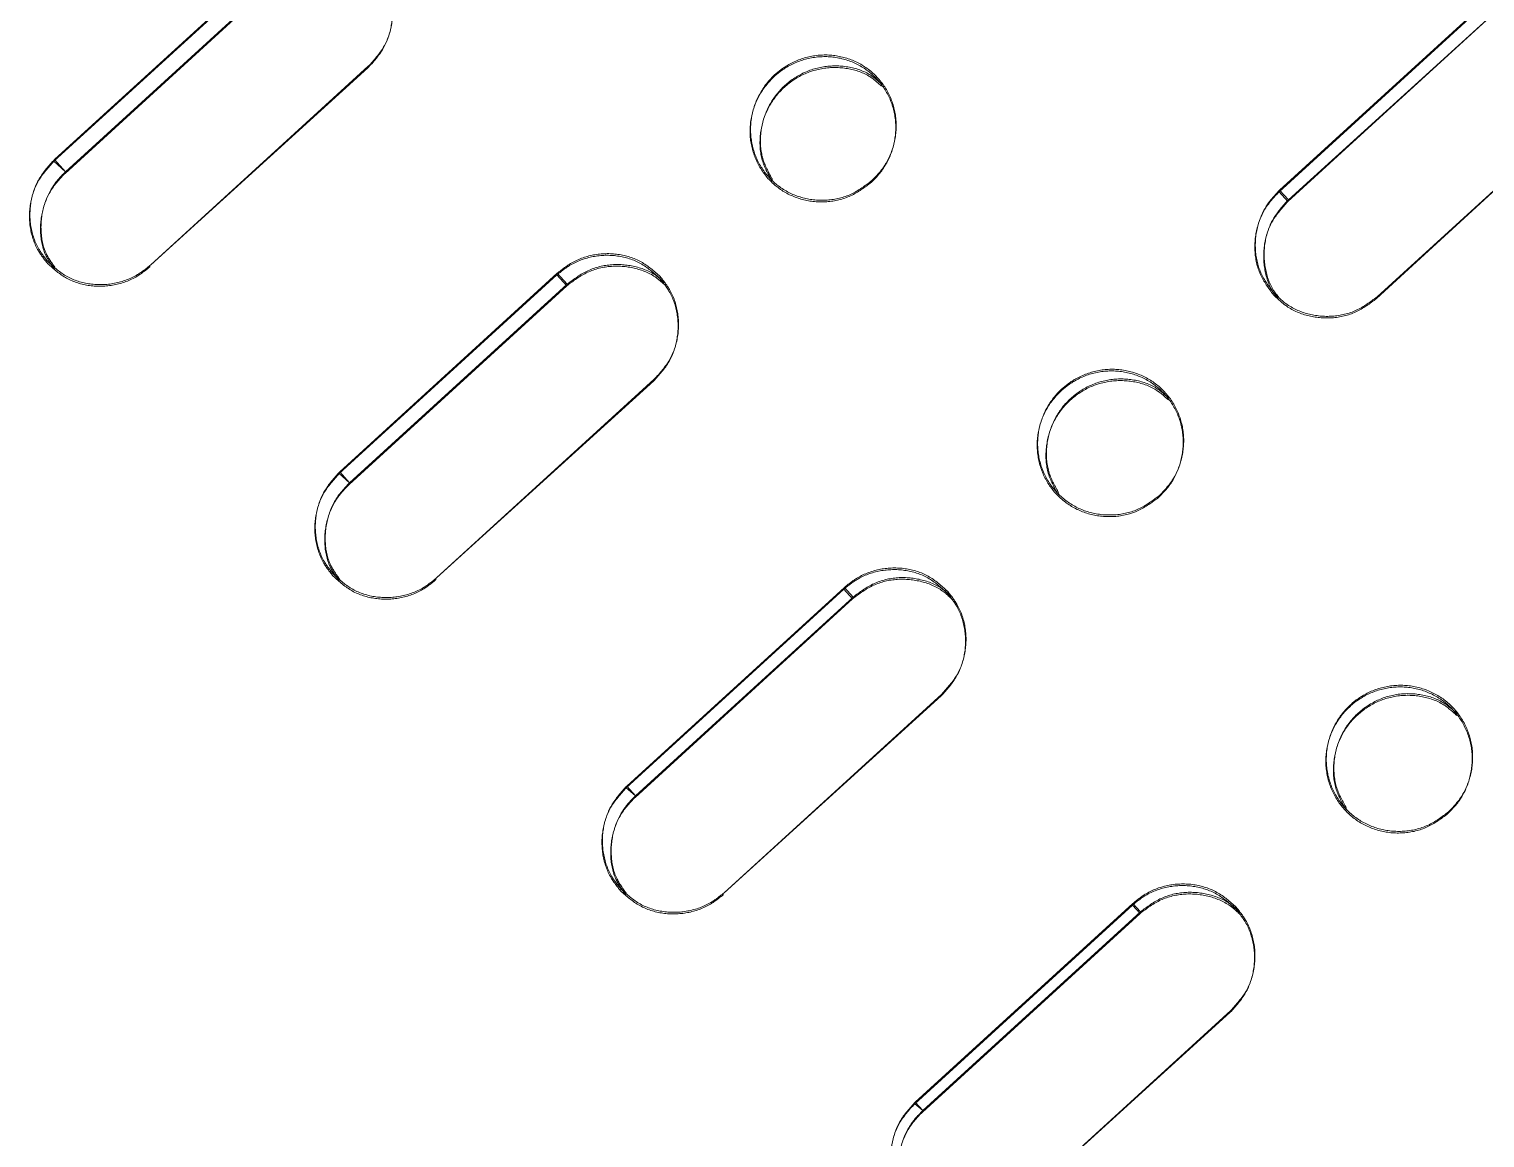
# Model space of a CAD drawing. Header units: millimetres. Extents: x -71377 to 516042, y -145869 to 441446.
# Drawn here: x 216495 to 216593.8, y 146118 to 146193.3 of the extents above; entities that cross this region are included whole.
import ezdxf

# ---------------------------------------------------------------- set-up
doc = ezdxf.new("R2010")
doc.units = ezdxf.units.MM
doc.header["$LTSCALE"] = 1000
doc.linetypes.add('IMPORT-DASHEDX2 _4_', pattern=[152.4, 101.6, -50.8])
doc.layers.add('05', color=5, linetype='IMPORT-DASHEDX2 _4_', lineweight=5)
doc.layers.add('조경라인_dwg', color=8, linetype='Continuous', lineweight=5)

# ---------------------------------------------------------------- blocks, each defined once
blk = doc.blocks.new('조경라인_dwg-6847807-지반층 배치도')
at = {"layer": '05', "flags": 128}
for points in [[(216497.465, 146183.522), (216512.234, 146197.007), (216511.483, 146197.831), (216496.713, 146184.345), (216497.496, 146183.634), (216512.266, 146197.119), (216511.514, 146197.942), (216496.745, 146184.457), (216497.496, 146183.634)], [(216518.015, 146190.676), (216503.277, 146177.302), (216518.047, 146190.788)], [(216586.469, 146175.028), (216601.27, 146188.625), (216586.5, 146175.139)], [(216516.746, 146162.404), (216531.516, 146175.89), (216530.841, 146176.629), (216516.072, 146163.143), (216516.778, 146162.516), (216531.547, 146176.002), (216530.873, 146176.74), (216516.103, 146163.255), (216516.778, 146162.516)], [(216537.416, 146169.428), (216522.678, 146156.055), (216537.447, 146169.54)], [(216536.146, 146141.158), (216550.915, 146154.644), (216550.319, 146155.297), (216535.549, 146141.811), (216536.177, 146141.27), (216550.947, 146154.755), (216550.35, 146155.409), (216535.581, 146141.923), (216536.177, 146141.27)], [(216556.93, 146148.056), (216542.192, 146134.683), (216556.961, 146148.168)], [(216555.65, 146119.797), (216570.419, 146133.283), (216569.901, 146133.851), (216555.131, 146120.365), (216555.681, 146119.909), (216570.451, 146133.394), (216569.932, 146133.962), (216555.163, 146120.477), (216555.681, 146119.909)], [(216576.544, 146126.574), (216561.806, 146113.201), (216576.576, 146126.686)]]:
    blk.add_lwpolyline(points, dxfattribs=at)
blk.add_lwpolyline([(216594.627, 146195.754), (216595.255, 146195.212), (216594.659, 146195.866), (216579.889, 146182.38), (216580.486, 146181.727), (216595.224, 146195.1), (216580.454, 146181.615), (216579.858, 146182.268)], close=True, dxfattribs=at)
at = {"layer": '05'}
for points, knots in [([(216518.015, 146190.676), (216518.394, 146191.094), (216519.152, 146191.932), (216519.695, 146193.559), (216519.7, 146195.23), (216519.224, 146196.641), (216518.662, 146197.347), (216518.439, 146197.627)], [0, 0, 0, 0, 0.214692, 0.429386, 0.644078, 0.858773, 1, 1, 1, 1]), ([(216518.047, 146190.788), (216518.426, 146191.206), (216519.184, 146192.043), (216519.727, 146193.671), (216519.732, 146195.342), (216519.256, 146196.752), (216518.694, 146197.458), (216518.471, 146197.738)], [0, 0, 0, 0, 0.214692, 0.429386, 0.644078, 0.858773, 1, 1, 1, 1]), ([(216545.612, 146190.115), (216545.898, 146190.375), (216546.67, 146190.936), (216548.105, 146191.457), (216549.796, 146191.482), (216551.386, 146190.947), (216552.695, 146189.912), (216553.577, 146188.494), (216553.932, 146186.851), (216553.714, 146185.177), (216553.065, 146183.822), (216552.43, 146183.166), (216552.185, 146182.914)], [0.5, 0.5, 0.5, 0.5, 0.5368857, 0.590574, 0.644262, 0.6979512, 0.7516398, 0.805328, 0.8590164, 0.9127045, 0.966394, 1, 1, 1, 1]), ([(216545.644, 146190.227), (216545.929, 146190.487), (216546.702, 146191.048), (216548.137, 146191.569), (216549.828, 146191.594), (216551.417, 146191.059), (216552.727, 146190.024), (216553.608, 146188.606), (216553.963, 146186.963), (216553.746, 146185.288), (216553.096, 146183.934), (216552.461, 146183.278), (216552.217, 146183.026)], [0.5, 0.5, 0.5, 0.5, 0.5368857, 0.590574, 0.644262, 0.6979512, 0.7516398, 0.805328, 0.8590164, 0.9127045, 0.966394, 1, 1, 1, 1]), ([(216552.217, 146183.026), (216551.765, 146182.687), (216550.862, 146182.008), (216549.19, 146181.62), (216547.515, 146181.767), (216545.992, 146182.47), (216544.802, 146183.64), (216544.078, 146185.146), (216543.901, 146186.819), (216544.29, 146188.47), (216544.994, 146189.583), (216545.514, 146190.108), (216545.644, 146190.227)], [0, 0, 0, 0, 0.0536882, 0.1073772, 0.1610655, 0.2147545, 0.2684431, 0.3221313, 0.3758196, 0.4295083, 0.4831969, 0.5, 0.5, 0.5, 0.5]), ([(216545.454, 146182.989), (216545.208, 146183.421), (216544.689, 146184.333), (216544.551, 146185.973), (216544.931, 146187.618), (216545.846, 146189.064), (216547.177, 146190.136), (216548.782, 146190.721), (216550.462, 146190.733), (216551.914, 146190.301), (216552.6, 146189.69), (216552.875, 146189.444)], [0, 0, 0, 0, 0.105311, 0.22195, 0.338589, 0.455228, 0.571868, 0.688506, 0.805144, 0.921784, 1, 1, 1, 1]), ([(216545.485, 146183.101), (216545.239, 146183.533), (216544.721, 146184.445), (216544.582, 146186.085), (216544.963, 146187.73), (216545.878, 146189.175), (216547.208, 146190.247), (216548.813, 146190.833), (216550.493, 146190.845), (216551.946, 146190.412), (216552.631, 146189.801), (216552.907, 146189.556)], [0, 0, 0, 0, 0.105311, 0.22195, 0.338589, 0.455228, 0.571868, 0.688506, 0.805144, 0.921784, 1, 1, 1, 1]), ([(216552.185, 146182.914), (216551.734, 146182.575), (216550.83, 146181.896), (216549.158, 146181.508), (216547.483, 146181.656), (216545.96, 146182.359), (216544.771, 146183.528), (216544.046, 146185.034), (216543.869, 146186.707), (216544.259, 146188.358), (216544.962, 146189.471), (216545.482, 146189.996), (216545.612, 146190.115)], [0, 0, 0, 0, 0.0536882, 0.1073772, 0.1610655, 0.2147545, 0.2684431, 0.3221313, 0.3758196, 0.4295083, 0.4831969, 0.5, 0.5, 0.5, 0.5]), ([(216496.713, 146184.345), (216496.334, 146183.926), (216495.576, 146183.089), (216495.032, 146181.463), (216495.025, 146179.793), (216495.501, 146178.384), (216496.062, 146177.678), (216496.285, 146177.398)], [0, 0, 0, 0, 0.214695, 0.429386, 0.644078, 0.858773, 1, 1, 1, 1]), ([(216496.745, 146184.457), (216496.366, 146184.038), (216495.607, 146183.201), (216495.064, 146181.575), (216495.057, 146179.905), (216495.532, 146178.496), (216496.094, 146177.79), (216496.317, 146177.51)], [0, 0, 0, 0, 0.214695, 0.429386, 0.644078, 0.858773, 1, 1, 1, 1]), ([(216496.733, 146177.053), (216496.525, 146177.342), (216495.997, 146178.074), (216495.722, 146179.549), (216495.913, 146181.209), (216496.562, 146182.586), (216497.208, 146183.256), (216497.465, 146183.522)], [0, 0, 0, 0, 0.151373, 0.3833758, 0.6153793, 0.8473846, 1, 1, 1, 1]), ([(216496.765, 146177.164), (216496.557, 146177.454), (216496.029, 146178.186), (216495.754, 146179.661), (216495.945, 146181.321), (216496.594, 146182.698), (216497.24, 146183.368), (216497.496, 146183.634)], [0, 0, 0, 0, 0.151373, 0.3833758, 0.6153793, 0.8473846, 1, 1, 1, 1]), ([(216579.469, 146175.278), (216579.139, 146175.722), (216578.477, 146176.611), (216578.124, 146178.276), (216578.313, 146179.95), (216578.956, 146181.332), (216579.601, 146182.002), (216579.858, 146182.268)], [0, 0, 0, 0, 0.214692, 0.429385, 0.644078, 0.858772, 1, 1, 1, 1]), ([(216579.501, 146175.39), (216579.17, 146175.834), (216578.509, 146176.723), (216578.155, 146178.388), (216578.345, 146180.062), (216578.987, 146181.443), (216579.633, 146182.114), (216579.889, 146182.38)], [0, 0, 0, 0, 0.214692, 0.429385, 0.644078, 0.858772, 1, 1, 1, 1]), ([(216580.454, 146181.615), (216580.076, 146181.196), (216579.319, 146180.358), (216578.78, 146178.723), (216578.79, 146177.047), (216579.206, 146175.756), (216579.674, 146175.153), (216579.805, 146174.985)], [0, 0, 0, 0, 0.2279279, 0.4558517, 0.6837786, 0.9117044, 1, 1, 1, 1]), ([(216580.486, 146181.727), (216580.107, 146181.308), (216579.35, 146180.47), (216578.811, 146178.835), (216578.822, 146177.159), (216579.238, 146175.868), (216579.706, 146175.265), (216579.836, 146175.097)], [0, 0, 0, 0, 0.2279279, 0.4558517, 0.6837786, 0.9117044, 1, 1, 1, 1]), ([(216496.285, 146177.398), (216496.693, 146177.033), (216497.509, 146176.303), (216499.125, 146175.812), (216500.802, 146175.858), (216502.232, 146176.376), (216502.958, 146176.959), (216503.246, 146177.19)], [0, 0, 0, 0, 0.214692, 0.429385, 0.644077, 0.858772, 1, 1, 1, 1]), ([(216496.317, 146177.51), (216496.725, 146177.145), (216497.541, 146176.415), (216499.157, 146175.924), (216500.833, 146175.969), (216502.263, 146176.488), (216502.989, 146177.071), (216503.277, 146177.302)], [0, 0, 0, 0, 0.214692, 0.429385, 0.644077, 0.858772, 1, 1, 1, 1]), ([(216537.819, 146176.402), (216537.409, 146176.769), (216536.588, 146177.504), (216534.967, 146178.001), (216533.287, 146177.959), (216531.856, 146177.442), (216531.13, 146176.86), (216530.841, 146176.629)], [0, 0, 0, 0, 0.214692, 0.429384, 0.644077, 0.858772, 1, 1, 1, 1]), ([(216537.851, 146176.513), (216537.441, 146176.881), (216536.62, 146177.616), (216534.999, 146178.113), (216533.319, 146178.071), (216531.887, 146177.554), (216531.161, 146176.971), (216530.873, 146176.74)], [0, 0, 0, 0, 0.214692, 0.429384, 0.644077, 0.858772, 1, 1, 1, 1]), ([(216531.547, 146176.002), (216531.999, 146176.341), (216532.901, 146177.019), (216534.576, 146177.411), (216536.238, 146177.253), (216537.464, 146176.738), (216538.005, 146176.236), (216538.146, 146176.106)], [0, 0, 0, 0, 0.229859, 0.459721, 0.68958, 0.919443, 1, 1, 1, 1]), ([(216531.516, 146175.89), (216531.967, 146176.229), (216532.87, 146176.907), (216534.544, 146177.3), (216536.206, 146177.142), (216537.433, 146176.627), (216537.974, 146176.124), (216538.114, 146175.994)], [0, 0, 0, 0, 0.229859, 0.459721, 0.68958, 0.919443, 1, 1, 1, 1]), ([(216537.416, 146169.428), (216537.794, 146169.847), (216538.552, 146170.685), (216539.091, 146172.317), (216539.091, 146173.993), (216538.609, 146175.41), (216538.044, 146176.12), (216537.819, 146176.402)], [0, 0, 0, 0, 0.214692, 0.429386, 0.644078, 0.858773, 1, 1, 1, 1]), ([(216537.447, 146169.54), (216537.826, 146169.959), (216538.583, 146170.797), (216539.123, 146172.428), (216539.123, 146174.105), (216538.641, 146175.522), (216538.075, 146176.232), (216537.851, 146176.513)], [0, 0, 0, 0, 0.214692, 0.429386, 0.644078, 0.858773, 1, 1, 1, 1]), ([(216586.5, 146175.139), (216586.049, 146174.8), (216585.145, 146174.122), (216583.468, 146173.737), (216581.794, 146173.894), (216580.422, 146174.508), (216579.763, 146175.139), (216579.501, 146175.39)], [0, 0, 0, 0, 0.214695, 0.429386, 0.64408, 0.858773, 1, 1, 1, 1]), ([(216586.469, 146175.028), (216586.017, 146174.689), (216585.114, 146174.011), (216583.437, 146173.625), (216581.763, 146173.782), (216580.39, 146174.396), (216579.731, 146175.028), (216579.469, 146175.278)], [0, 0, 0, 0, 0.214695, 0.429386, 0.64408, 0.858773, 1, 1, 1, 1]), ([(216564.877, 146161.708), (216564.626, 146162.148), (216564.1, 146163.069), (216563.955, 146164.721), (216564.332, 146166.37), (216565.245, 146167.817), (216566.577, 146168.889), (216568.184, 146169.472), (216569.869, 146169.48), (216571.345, 146169.032), (216572.05, 146168.401), (216572.342, 146168.139)], [0, 0, 0, 0, 0.106038, 0.221984, 0.33793, 0.453876, 0.569823, 0.685768, 0.801713, 0.91766, 1, 1, 1, 1]), ([(216564.909, 146161.819), (216564.658, 146162.26), (216564.132, 146163.181), (216563.987, 146164.832), (216564.364, 146166.482), (216565.277, 146167.929), (216566.608, 146169.001), (216568.215, 146169.584), (216569.9, 146169.592), (216571.377, 146169.144), (216572.081, 146168.513), (216572.374, 146168.251)], [0, 0, 0, 0, 0.106038, 0.221984, 0.33793, 0.453876, 0.569823, 0.685768, 0.801713, 0.91766, 1, 1, 1, 1]), ([(216565.089, 146168.783), (216565.375, 146169.044), (216566.148, 146169.604), (216567.585, 146170.123), (216569.28, 146170.143), (216570.876, 146169.602), (216572.191, 146168.56), (216573.079, 146167.135), (216573.439, 146165.486), (216573.226, 146163.807), (216572.579, 146162.45), (216571.944, 146161.794), (216571.699, 146161.542)], [0.5, 0.5, 0.5, 0.5, 0.5368856, 0.590574, 0.644262, 0.6979512, 0.7516397, 0.805328, 0.8590165, 0.9127045, 0.966394, 1, 1, 1, 1]), ([(216565.121, 146168.895), (216565.406, 146169.156), (216566.18, 146169.716), (216567.617, 146170.234), (216569.312, 146170.255), (216570.907, 146169.714), (216572.223, 146168.672), (216573.11, 146167.247), (216573.471, 146165.598), (216573.258, 146163.919), (216572.61, 146162.562), (216571.975, 146161.906), (216571.731, 146161.654)], [0.5, 0.5, 0.5, 0.5, 0.5368856, 0.590574, 0.644262, 0.6979512, 0.7516397, 0.805328, 0.8590165, 0.9127045, 0.966394, 1, 1, 1, 1]), ([(216571.699, 146161.542), (216571.247, 146161.203), (216570.344, 146160.525), (216568.668, 146160.14), (216566.989, 146160.293), (216565.46, 146161.002), (216564.264, 146162.178), (216563.534, 146163.691), (216563.351, 146165.37), (216563.737, 146167.025), (216564.439, 146168.139), (216564.959, 146168.665), (216565.089, 146168.783)], [0, 0, 0, 0, 0.0536882, 0.1073771, 0.1610655, 0.2147545, 0.268443, 0.3221314, 0.3758197, 0.4295083, 0.4831969, 0.5, 0.5, 0.5, 0.5]), ([(216571.731, 146161.654), (216571.279, 146161.315), (216570.376, 146160.637), (216568.7, 146160.252), (216567.02, 146160.405), (216565.492, 146161.114), (216564.296, 146162.29), (216563.565, 146163.803), (216563.383, 146165.481), (216563.769, 146167.137), (216564.471, 146168.251), (216564.991, 146168.777), (216565.121, 146168.895)], [0, 0, 0, 0, 0.0536882, 0.1073771, 0.1610655, 0.2147545, 0.268443, 0.3221314, 0.3758197, 0.4295083, 0.4831969, 0.5, 0.5, 0.5, 0.5]), ([(216516.072, 146163.143), (216515.693, 146162.724), (216514.935, 146161.887), (216514.395, 146160.256), (216514.394, 146158.581), (216514.875, 146157.165), (216515.441, 146156.455), (216515.665, 146156.173)], [0, 0, 0, 0, 0.214695, 0.429386, 0.644078, 0.858773, 1, 1, 1, 1]), ([(216516.103, 146163.255), (216515.725, 146162.836), (216514.967, 146161.998), (216514.427, 146160.368), (216514.425, 146158.693), (216514.907, 146157.277), (216515.472, 146156.567), (216515.697, 146156.285)], [0, 0, 0, 0, 0.214695, 0.429386, 0.644078, 0.858773, 1, 1, 1, 1]), ([(216516.098, 146155.975), (216515.876, 146156.282), (216515.33, 146157.034), (216515.043, 146158.535), (216515.229, 146160.2), (216515.876, 146161.58), (216516.522, 146162.25), (216516.778, 146162.516)], [0, 0, 0, 0, 0.158726, 0.388719, 0.618712, 0.848707, 1, 1, 1, 1]), ([(216516.067, 146155.863), (216515.844, 146156.17), (216515.299, 146156.922), (216515.011, 146158.423), (216515.198, 146160.088), (216515.844, 146161.468), (216516.49, 146162.138), (216516.746, 146162.404)], [0, 0, 0, 0, 0.158726, 0.388719, 0.618712, 0.848707, 1, 1, 1, 1]), ([(216557.315, 146155.05), (216556.903, 146155.419), (216556.078, 146156.159), (216554.451, 146156.662), (216552.767, 146156.625), (216551.333, 146156.11), (216550.607, 146155.528), (216550.319, 146155.297)], [0, 0, 0, 0, 0.214692, 0.429384, 0.644077, 0.858772, 1, 1, 1, 1]), ([(216557.347, 146155.161), (216556.934, 146155.531), (216556.109, 146156.271), (216554.483, 146156.774), (216552.799, 146156.736), (216551.365, 146156.222), (216550.638, 146155.64), (216550.35, 146155.409)], [0, 0, 0, 0, 0.214692, 0.429384, 0.644077, 0.858772, 1, 1, 1, 1]), ([(216515.665, 146156.173), (216516.075, 146155.806), (216516.896, 146155.071), (216518.518, 146154.573), (216520.199, 146154.613), (216521.632, 146155.129), (216522.358, 146155.712), (216522.646, 146155.943)], [0, 0, 0, 0, 0.214693, 0.429385, 0.644078, 0.858772, 1, 1, 1, 1]), ([(216515.697, 146156.285), (216516.107, 146155.918), (216516.928, 146155.183), (216518.55, 146154.684), (216520.231, 146154.725), (216521.663, 146155.241), (216522.39, 146155.824), (216522.678, 146156.055)], [0, 0, 0, 0, 0.214693, 0.429385, 0.644078, 0.858772, 1, 1, 1, 1]), ([(216550.915, 146154.644), (216551.367, 146154.982), (216552.27, 146155.66), (216553.947, 146156.049), (216555.615, 146155.886), (216556.863, 146155.355), (216557.421, 146154.834), (216557.576, 146154.689)], [0, 0, 0, 0, 0.2279243, 0.455852, 0.6837765, 0.9117043, 1, 1, 1, 1]), ([(216550.947, 146154.755), (216551.398, 146155.094), (216552.301, 146155.772), (216553.979, 146156.161), (216555.647, 146155.998), (216556.894, 146155.467), (216557.452, 146154.946), (216557.608, 146154.801)], [0, 0, 0, 0, 0.2279243, 0.455852, 0.6837765, 0.9117043, 1, 1, 1, 1]), ([(216556.93, 146148.056), (216557.308, 146148.475), (216558.065, 146149.314), (216558.601, 146150.949), (216558.597, 146152.63), (216558.11, 146154.053), (216557.541, 146154.766), (216557.315, 146155.05)], [0, 0, 0, 0, 0.214692, 0.429386, 0.644078, 0.858773, 1, 1, 1, 1]), ([(216556.961, 146148.168), (216557.34, 146148.587), (216558.097, 146149.425), (216558.633, 146151.06), (216558.629, 146152.742), (216558.142, 146154.164), (216557.572, 146154.878), (216557.347, 146155.161)], [0, 0, 0, 0, 0.214692, 0.429386, 0.644078, 0.858773, 1, 1, 1, 1]), ([(216584.671, 146147.337), (216584.957, 146147.597), (216585.73, 146148.157), (216587.169, 146148.674), (216588.868, 146148.69), (216590.469, 146148.143), (216591.79, 146147.095), (216592.683, 146145.665), (216593.048, 146144.01), (216592.839, 146142.328), (216592.193, 146140.969), (216591.558, 146140.313), (216591.314, 146140.06)], [0.5, 0.5, 0.5, 0.5, 0.5368857, 0.590574, 0.644262, 0.6979511, 0.7516398, 0.8053279, 0.8590165, 0.9127045, 0.966394, 1, 1, 1, 1]), ([(216584.703, 146147.449), (216584.988, 146147.709), (216585.762, 146148.269), (216587.201, 146148.785), (216588.9, 146148.802), (216590.5, 146148.255), (216591.822, 146147.207), (216592.714, 146145.776), (216593.08, 146144.122), (216592.87, 146142.439), (216592.225, 146141.08), (216591.59, 146140.424), (216591.345, 146140.172)], [0.5, 0.5, 0.5, 0.5, 0.5368857, 0.590574, 0.644262, 0.6979511, 0.7516398, 0.8053279, 0.8590165, 0.9127045, 0.966394, 1, 1, 1, 1]), ([(216584.404, 146140.314), (216584.147, 146140.762), (216583.614, 146141.692), (216583.463, 146143.355), (216583.837, 146145.008), (216584.749, 146146.457), (216586.081, 146147.528), (216587.69, 146148.108), (216589.379, 146148.113), (216590.88, 146147.65), (216591.603, 146147), (216591.912, 146146.721)], [0, 0, 0, 0, 0.10675, 0.222017, 0.337286, 0.452554, 0.567823, 0.683091, 0.798358, 0.913627, 1, 1, 1, 1]), ([(216584.435, 146140.426), (216584.179, 146140.873), (216583.646, 146141.804), (216583.495, 146143.467), (216583.869, 146145.12), (216584.781, 146146.569), (216586.112, 146147.64), (216587.722, 146148.22), (216589.411, 146148.225), (216590.911, 146147.762), (216591.634, 146147.112), (216591.944, 146146.833)], [0, 0, 0, 0, 0.10675, 0.222017, 0.337286, 0.452554, 0.567823, 0.683091, 0.798358, 0.913627, 1, 1, 1, 1]), ([(216591.314, 146140.06), (216590.862, 146139.721), (216589.958, 146139.043), (216588.28, 146138.662), (216586.596, 146138.819), (216585.062, 146139.534), (216583.861, 146140.716), (216583.125, 146142.235), (216582.938, 146143.918), (216583.321, 146145.577), (216584.022, 146146.693), (216584.541, 146147.219), (216584.671, 146147.337)], [0, 0, 0, 0, 0.0536882, 0.1073773, 0.1610655, 0.2147545, 0.2684432, 0.3221314, 0.3758196, 0.4295084, 0.4831969, 0.5, 0.5, 0.5, 0.5]), ([(216591.345, 146140.172), (216590.893, 146139.833), (216589.989, 146139.155), (216588.311, 146138.774), (216586.627, 146138.931), (216585.094, 146139.646), (216583.893, 146140.828), (216583.157, 146142.346), (216582.97, 146144.03), (216583.352, 146145.689), (216584.053, 146146.805), (216584.573, 146147.33), (216584.703, 146147.449)], [0, 0, 0, 0, 0.0536882, 0.1073773, 0.1610655, 0.2147545, 0.2684432, 0.3221314, 0.3758196, 0.4295084, 0.4831969, 0.5, 0.5, 0.5, 0.5]), ([(216535.549, 146141.811), (216535.17, 146141.392), (216534.413, 146140.554), (216533.876, 146138.92), (216533.879, 146137.24), (216534.366, 146135.818), (216534.935, 146135.105), (216535.161, 146134.821)], [0, 0, 0, 0, 0.214695, 0.429386, 0.644078, 0.858773, 1, 1, 1, 1]), ([(216535.581, 146141.923), (216535.202, 146141.504), (216534.445, 146140.666), (216533.908, 146139.032), (216533.911, 146137.352), (216534.398, 146135.93), (216534.967, 146135.216), (216535.192, 146134.933)], [0, 0, 0, 0, 0.214695, 0.429386, 0.644078, 0.858773, 1, 1, 1, 1]), ([(216535.516, 146134.546), (216535.279, 146134.871), (216534.717, 146135.644), (216534.416, 146137.169), (216534.6, 146138.839), (216535.244, 146140.221), (216535.89, 146140.892), (216536.146, 146141.158)], [0, 0, 0, 0, 0.165868, 0.393908, 0.621949, 0.849991, 1, 1, 1, 1]), ([(216535.547, 146134.658), (216535.311, 146134.983), (216534.748, 146135.755), (216534.448, 146137.281), (216534.632, 146138.951), (216535.276, 146140.333), (216535.921, 146141.004), (216536.177, 146141.27)], [0, 0, 0, 0, 0.165868, 0.393908, 0.621949, 0.849991, 1, 1, 1, 1]), ([(216535.192, 146134.933), (216535.605, 146134.563), (216536.43, 146133.824), (216538.057, 146133.32), (216539.742, 146133.356), (216541.177, 146133.87), (216541.904, 146134.452), (216542.192, 146134.683)], [0, 0, 0, 0, 0.214693, 0.429385, 0.644078, 0.858772, 1, 1, 1, 1]), ([(216576.914, 146133.585), (216576.499, 146133.957), (216575.671, 146134.7), (216574.039, 146135.209), (216572.351, 146135.176), (216570.915, 146134.663), (216570.189, 146134.081), (216569.901, 146133.851)], [0, 0, 0, 0, 0.214692, 0.429385, 0.644077, 0.858772, 1, 1, 1, 1]), ([(216576.945, 146133.697), (216576.531, 146134.069), (216575.702, 146134.812), (216574.071, 146135.321), (216572.383, 146135.288), (216570.947, 146134.775), (216570.22, 146134.193), (216569.932, 146133.962)], [0, 0, 0, 0, 0.214692, 0.429385, 0.644077, 0.858772, 1, 1, 1, 1]), ([(216535.161, 146134.821), (216535.573, 146134.452), (216536.398, 146133.712), (216538.026, 146133.208), (216539.711, 146133.244), (216541.146, 146133.758), (216541.872, 146134.34), (216542.16, 146134.571)], [0, 0, 0, 0, 0.214693, 0.429385, 0.644078, 0.858772, 1, 1, 1, 1]), ([(216570.419, 146133.283), (216570.871, 146133.621), (216571.774, 146134.299), (216573.454, 146134.684), (216575.127, 146134.518), (216576.396, 146133.971), (216576.97, 146133.432), (216577.141, 146133.272)], [0, 0, 0, 0, 0.226042, 0.452087, 0.678129, 0.904175, 1, 1, 1, 1]), ([(216570.451, 146133.394), (216570.902, 146133.733), (216571.806, 146134.411), (216573.486, 146134.796), (216575.159, 146134.63), (216576.427, 146134.083), (216577.001, 146133.544), (216577.172, 146133.384)], [0, 0, 0, 0, 0.226042, 0.452087, 0.678129, 0.904175, 1, 1, 1, 1]), ([(216576.544, 146126.574), (216576.923, 146126.994), (216577.679, 146127.832), (216578.213, 146129.47), (216578.204, 146131.156), (216577.713, 146132.584), (216577.141, 146133.301), (216576.914, 146133.585)], [0, 0, 0, 0, 0.214691, 0.429387, 0.644078, 0.858773, 1, 1, 1, 1]), ([(216576.576, 146126.686), (216576.954, 146127.105), (216577.711, 146127.944), (216578.244, 146129.582), (216578.236, 146131.268), (216577.744, 146132.695), (216577.172, 146133.413), (216576.945, 146133.697)], [0, 0, 0, 0, 0.214691, 0.429387, 0.644078, 0.858773, 1, 1, 1, 1]), ([(216555.131, 146120.365), (216554.753, 146119.946), (216553.996, 146119.107), (216553.462, 146117.47), (216553.469, 146115.785), (216553.96, 146114.359), (216554.532, 146113.641), (216554.759, 146113.357)], [0, 0, 0, 0, 0.214695, 0.429387, 0.644078, 0.858773, 1, 1, 1, 1]), ([(216555.163, 146120.477), (216554.784, 146120.058), (216554.027, 146119.219), (216553.493, 146117.582), (216553.501, 146115.897), (216553.992, 146114.47), (216554.564, 146113.753), (216554.791, 146113.469)], [0, 0, 0, 0, 0.214695, 0.429387, 0.644078, 0.858773, 1, 1, 1, 1]), ([(216555.068, 146113.118), (216554.817, 146113.461), (216554.238, 146114.252), (216553.926, 146115.801), (216554.107, 146117.476), (216554.748, 146118.86), (216555.394, 146119.531), (216555.65, 146119.797)], [0, 0, 0, 0, 0.172816, 0.398956, 0.625098, 0.851241, 1, 1, 1, 1]), ([(216555.099, 146113.23), (216554.848, 146113.572), (216554.269, 146114.364), (216553.957, 146115.913), (216554.138, 146117.588), (216554.78, 146118.972), (216555.425, 146119.643), (216555.681, 146119.909)], [0, 0, 0, 0, 0.172816, 0.398956, 0.625098, 0.851241, 1, 1, 1, 1])]:
    blk.add_open_spline(points, degree=3, knots=knots, dxfattribs=at)

msp = doc.modelspace()

# ---------------------------------------------------------------- block references
at = {"layer": '조경라인_dwg', "rotation": 8.537736462515947e-07}
msp.add_blockref('조경라인_dwg-6847807-지반층 배치도', (-0.002, 0.004), dxfattribs=at)

doc.saveas('drawing.dxf')
